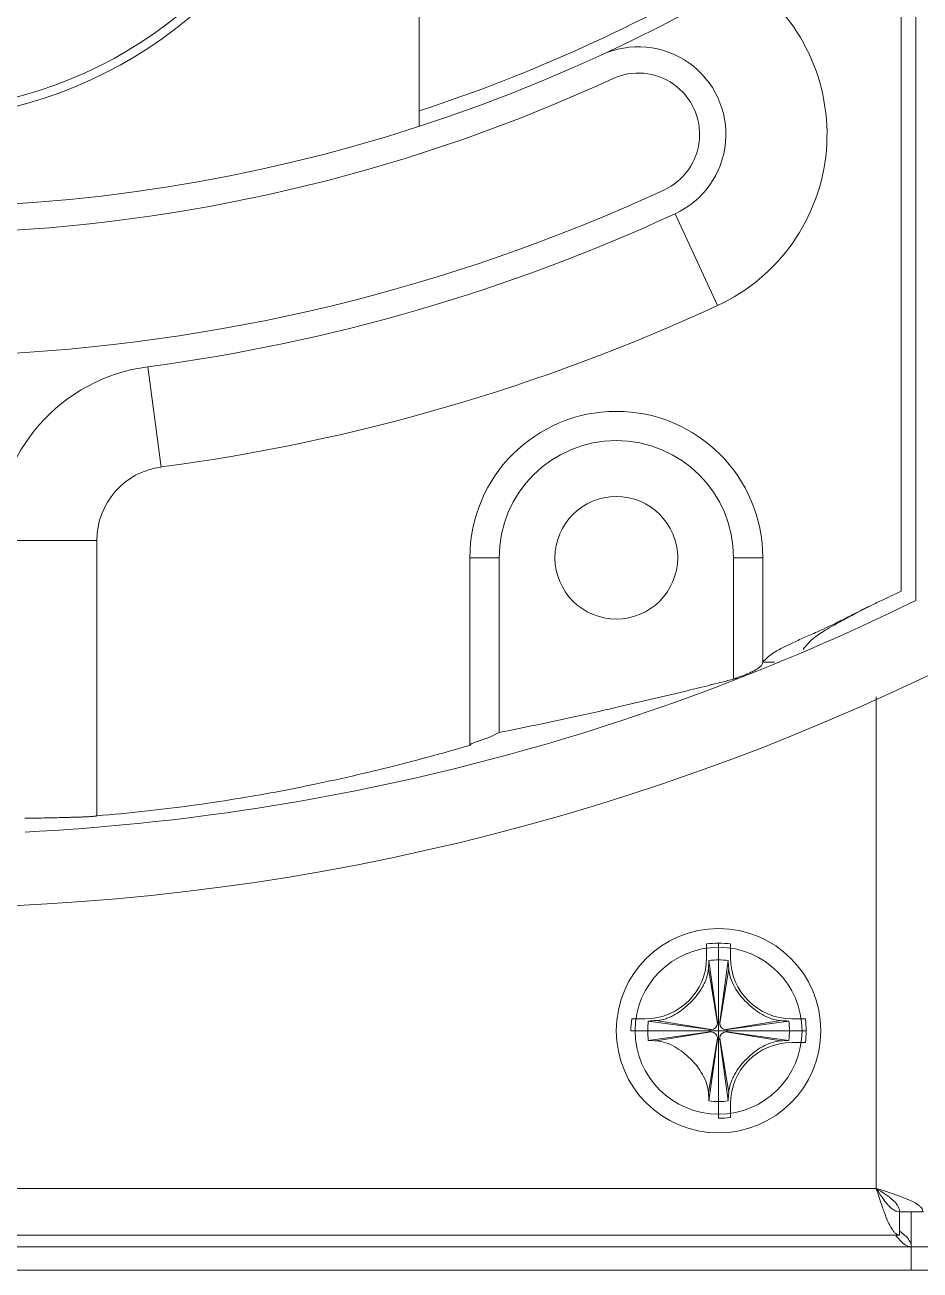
# Model space of a CAD drawing. Header units: millimetres. Extents: x 206 to 1899, y -454 to 296.
# Drawn here: x 1441.796 to 1443.712, y -414.67 to -412.005 of the extents above; entities that cross this region are included whole.
import ezdxf

# ---------------------------------------------------------------- set-up
doc = ezdxf.new("R2010")
doc.units = ezdxf.units.MM
doc.layers.add('细实线', color=7, linetype='Continuous', lineweight=15)

msp = doc.modelspace()

# ---------------------------------------------------------------- linework, layer by layer
at = {"layer": '细实线', "linetype": 'Continuous', "lineweight": 9}
for p, q in [((1443.6711, -413.2173), (1443.6711, -405.6048)), ((1443.7024, -413.2368), (1443.7024, -405.5853)), ((1442.6399, -412.222), (1442.6399, -411.2705)), ((1443.1873, -412.4093), (1443.2782, -412.6058)), ((1442.0594, -412.7366), (1442.0878, -412.9513)), ((1441.9501, -413.1084), (1441.7336, -413.1084)), ((1441.9501, -413.6979), (1441.9501, -413.1084)), ((1442.8109, -413.1455), (1442.7484, -413.1455)), ((1442.7484, -413.5471), (1442.7484, -413.1455)), ((1442.8109, -413.5198), (1442.8109, -413.1455)), ((1443.3126, -413.1455), (1443.3751, -413.1455)), ((1443.3126, -413.1455), (1443.3126, -413.4055)), ((1443.3751, -413.1455), (1443.3751, -413.369)), ((1443.4, -413.369), (1443.3751, -413.369)), ((1443.2883, -413.4116), (1443.2636, -413.4178)), ((1443.2883, -413.4116), (1443.2636, -413.4178)), ((1443.3126, -413.4055), (1443.3209, -413.4035)), ((1443.618, -413.4432), (1443.618, -414.4955)), ((1443.255, -413.9722), (1443.255, -414.0012)), ((1443.2805, -414.3455), (1443.2805, -413.9705)), ((1443.306, -413.9722), (1443.306, -414.0012)), ((1443.2588, -414.0248), (1443.2779, -414.1423)), ((1443.2599, -414.0077), (1443.2779, -414.1394)), ((1443.2805, -414.1392), (1443.2805, -414.0063)), ((1443.3011, -414.0077), (1443.283, -414.1394)), ((1443.3022, -414.0248), (1443.283, -414.1423)), ((1443.1237, -414.1325), (1443.0947, -414.1325)), ((1443.1302, -414.1373), (1443.2619, -414.1554)), ((1443.1473, -414.1363), (1443.2648, -414.1554)), ((1443.4137, -414.1363), (1443.2962, -414.1554)), ((1443.4308, -414.1373), (1443.2991, -414.1554)), ((1443.4372, -414.1325), (1443.4663, -414.1325)), ((1443.093, -414.158), (1443.468, -414.158)), ((1443.2617, -414.158), (1443.1288, -414.158)), ((1443.1302, -414.1786), (1443.2619, -414.1605)), ((1443.1473, -414.1796), (1443.2648, -414.1605)), ((1443.2648, -414.1554), (1443.2619, -414.1554)), ((1443.2619, -414.1554), (1443.2648, -414.1554)), ((1443.2648, -414.1605), (1443.2619, -414.1605)), ((1443.2779, -414.1394), (1443.2779, -414.1423)), ((1443.2779, -414.1394), (1443.2779, -414.1423)), ((1443.283, -414.1394), (1443.283, -414.1423)), ((1443.283, -414.1394), (1443.283, -414.1423)), ((1443.2962, -414.1554), (1443.2991, -414.1554)), ((1443.2962, -414.1554), (1443.2991, -414.1554)), ((1443.2991, -414.1605), (1443.2962, -414.1605)), ((1443.2962, -414.1605), (1443.2991, -414.1605)), ((1443.4137, -414.1796), (1443.2962, -414.1605)), ((1443.4308, -414.1786), (1443.2991, -414.1605)), ((1443.2992, -414.158), (1443.4322, -414.158)), ((1443.2588, -414.2912), (1443.2779, -414.1736)), ((1443.2599, -414.3083), (1443.2779, -414.1765)), ((1443.2779, -414.1765), (1443.2779, -414.1736)), ((1443.2805, -414.3097), (1443.2805, -414.1767)), ((1443.283, -414.1765), (1443.283, -414.1736)), ((1443.283, -414.1765), (1443.283, -414.1736)), ((1443.3022, -414.2912), (1443.283, -414.1736)), ((1443.3011, -414.3083), (1443.283, -414.1765)), ((1443.4372, -414.1835), (1443.4663, -414.1835)), ((1443.306, -414.3437), (1443.306, -414.3147)), ((1443.618, -414.4955), (1429.1867, -414.4955)), ((1443.668, -414.5455), (1443.718, -414.5455)), ((1443.668, -414.5455), (1443.668, -414.5955)), ((1443.693, -414.6205), (1443.693, -414.5455)), ((1429.1367, -414.5955), (1443.668, -414.5955)), ((1429.1117, -414.6205), (1443.693, -414.6205)), ((1443.693, -414.6205), (1443.743, -414.6205)), ((1443.693, -414.6205), (1443.693, -414.6705)), ((1400.2555, -414.6705), (1475.4055, -414.6705))]:
    msp.add_line(p, q, dxfattribs=at)
for centre, radius in [((1443.0617, -413.1455), 0.1313), ((1443.2805, -414.158), 0.2188), ((1443.2805, -414.158), 0.1786)]:
    msp.add_circle(centre, radius, dxfattribs=at)
for centre, radius, start, end in [((1441.5461, -411.2705), 0.9375, 127.9535, 52.0465), ((1441.5461, -411.2705), 0.9187, 129.182, 50.818), ((1441.5461, -408.8607), 3.5347, 233.5586, 306.4414), ((1441.5461, -408.8607), 3.5035, 288.1913, 300.5589), ((1443.1086, -412.2391), 0.404, 294.8205, 55.3762), ((1443.1086, -412.2391), 0.1875, 294.8205, 114.8205), ((1443.1086, -412.2391), 0.1313, 294.8205, 114.8205), ((1441.5461, -408.8607), 3.591, 272.7673, 294.8205), ((1441.5461, -408.8607), 3.8535, 272.3278, 294.8205), ((1441.5461, -408.8607), 3.9097, 277.5436, 294.8205), ((1441.5461, -408.8607), 4.1262, 277.5436, 294.8205), ((1442.1086, -413.1084), 0.375, 97.5436, 180), ((1443.0617, -413.1455), 0.3134, 0, 180), ((1443.0617, -413.1455), 0.2509, 0, 180), ((1442.1086, -413.1084), 0.1585, 97.5436, 180), ((1441.5461, -408.8607), 4.8785, 272.9405, 296.2311), ((1444.0576, -414.1866), 1.0417, 115.0861, 115.4665), ((1441.5461, -408.8607), 5.0347, 242.6574, 297.3426), ((1441.098, -404.7046), 8.9783, 284.12047, 284.28038), ((1440.873, -403.8955), 9.8175, 282.64025, 282.90678), ((1443.2805, -414.158), 0.1875, 82.1836, 97.8164), ((1443.1237, -414.0012), 0.1313, 270, 0), ((1443.4372, -414.0012), 0.1313, 180, 270), ((1445.421, -414.1471), 2.1656, 176.3078, 176.7611), ((1443.2805, -414.158), 0.1517, 82.1836, 97.8164), ((1441.14, -414.1471), 2.1656, 3.2389, 3.6922), ((1443.2805, -414.158), 0.1875, 172.1836, 180), ((1443.2805, -414.158), 0.1517, 172.1836, 187.8164), ((1443.269, -416.2873), 2.1545, 93.2376, 93.6933), ((1443.2913, -416.2985), 2.1656, 86.3078, 86.7612), ((1443.2805, -414.158), 0.1517, 352.1836, 7.8164), ((1443.2805, -414.158), 0.1875, 352.1836, 7.8164), ((1443.2805, -414.158), 0.0188, 172.1881, 179.9955), ((1443.2805, -414.158), 0.0187, 172.1836, 180), ((1443.2805, -414.158), 0.0188, 180.0045, 187.8119), ((1443.2648, -414.1423), 0.0131, 270, 0), ((1443.2648, -414.1423), 0.0131, 270, 0), ((1443.2648, -414.1736), 0.0131, 360, 90), ((1443.2805, -414.158), 0.0188, 82.1881, 97.8119), ((1443.2805, -414.158), 0.0187, 82.1836, 97.8164), ((1443.2962, -414.1423), 0.0131, 180, 270), ((1443.2962, -414.1423), 0.0131, 180, 270), ((1443.2962, -414.1736), 0.0131, 90, 180), ((1443.2962, -414.1736), 0.0131, 90, 180), ((1443.2805, -414.158), 0.0188, 0.0045, 7.8119), ((1443.2805, -414.158), 0.0187, 352.1836, 7.8164), ((1443.2805, -414.158), 0.0188, 352.1881, 359.9955), ((1443.2697, -412.0175), 2.1656, 266.3077, 266.7611), ((1443.2805, -414.158), 0.0188, 262.1881, 277.8119), ((1443.2805, -414.158), 0.0187, 270, 277.8164), ((1443.4372, -414.3147), 0.1313, 90, 180), ((1443.292, -412.0287), 2.1544, 273.2377, 273.6934), ((1445.421, -414.1688), 2.1656, 183.2389, 183.6922), ((1441.14, -414.1688), 2.1656, 356.3078, 356.7611), ((1443.2805, -414.158), 0.1517, 262.1836, 277.8164), ((1443.2805, -414.158), 0.1875, 270, 277.8164), ((1443.5684, -414.7229), 0.1684, 51.8773, 53.7222), ((1443.7954, -414.4958), 0.1684, 216.2778, 218.1235)]:
    msp.add_arc(centre, radius, start, end, dxfattribs=at)
for points, knots in [([(1443.616, -413.2431), (1443.6203, -413.2411), (1443.6387, -413.2326), (1443.6572, -413.2241), (1443.6711, -413.2173)], [0, 0, 0, 0, 0.234263, 1, 1, 1, 1]), ([(1443.3751, -413.369), (1443.3814, -413.3622), (1443.3952, -413.3496), (1443.4197, -413.3369), (1443.4445, -413.325), (1443.466, -413.3153), (1443.4848, -413.3073), (1443.5013, -413.2999), (1443.5194, -413.2913), (1443.5375, -413.2826), (1443.5541, -413.2743), (1443.5702, -413.266), (1443.5886, -413.2564), (1443.6021, -413.2497), (1443.6097, -413.2461)], [0, 0, 0, 0, 0.104688, 0.208176, 0.309388, 0.416398, 0.473503, 0.539982, 0.620036, 0.69998, 0.76646, 0.82968, 0.904851, 1, 1, 1, 1]), ([(1443.4616, -413.3418), (1443.4645, -413.3374), (1443.4712, -413.3295), (1443.4822, -413.3187), (1443.495, -413.3095), (1443.5097, -413.3), (1443.5278, -413.2895), (1443.5503, -413.2773), (1443.5779, -413.2622), (1443.5983, -413.2519), (1443.6096, -413.2463)], [0, 0, 0, 0, 0.088771, 0.174224, 0.259604, 0.35341, 0.469872, 0.613422, 0.786177, 1, 1, 1, 1]), ([(1443.3126, -413.4055), (1443.3135, -413.4048), (1443.3155, -413.4039), (1443.3196, -413.4024), (1443.3247, -413.4007), (1443.3307, -413.3988), (1443.3383, -413.3958), (1443.3469, -413.3919), (1443.3564, -413.3876), (1443.3642, -413.3831), (1443.3701, -413.3786), (1443.3741, -413.3741), (1443.3751, -413.3706), (1443.3751, -413.369)], [0, 0, 0, 0, 0.043756, 0.08754, 0.174215, 0.259404, 0.342442, 0.49955, 0.640198, 0.760833, 0.859427, 0.936847, 1, 1, 1, 1]), ([(1443.2636, -413.4178), (1443.2469, -413.4219), (1443.1811, -413.4381), (1443.1152, -413.4536), (1443.0659, -413.4649)], [0, 0, 0, 0, 0.253195, 1, 1, 1, 1]), ([(1443.0214, -413.475), (1443.0036, -413.479), (1442.9336, -413.4945), (1442.8633, -413.5091), (1442.8109, -413.5198)], [0, 0, 0, 0, 0.253551, 1, 1, 1, 1]), ([(1442.7484, -413.5471), (1442.7484, -413.5463), (1442.7495, -413.5451), (1442.7514, -413.5439), (1442.7546, -413.5423), (1442.7601, -413.5404), (1442.7681, -413.5376), (1442.7777, -413.5343), (1442.7885, -413.5306), (1442.7996, -413.5254), (1442.8071, -413.5217), (1442.8109, -413.5198)], [0, 0, 0, 0, 0.034023, 0.061654, 0.097275, 0.192245, 0.316982, 0.46638, 0.63438, 0.814477, 1, 1, 1, 1]), ([(1441.9501, -413.6979), (1441.9842, -413.6951), (1442.0514, -413.6888), (1442.1503, -413.6767), (1442.2437, -413.6627), (1442.3332, -413.6473), (1442.425, -413.6288), (1442.5251, -413.6067), (1442.6346, -413.5792), (1442.7098, -413.5582), (1442.7484, -413.5471)], [0, 0, 0, 0, 0.125884, 0.249058, 0.367239, 0.473822, 0.583909, 0.712367, 0.851885, 1, 1, 1, 1]), ([(1441.7961, -413.7033), (1441.804, -413.7031), (1441.8196, -413.7029), (1441.8423, -413.7024), (1441.864, -413.702), (1441.8814, -413.7016), (1441.8945, -413.7012), (1441.9038, -413.7009), (1441.9127, -413.7007), (1441.9211, -413.7003), (1441.9278, -413.7), (1441.933, -413.6998), (1441.9367, -413.6996), (1441.9402, -413.6993), (1441.9431, -413.6991), (1441.9453, -413.6989), (1441.947, -413.6987), (1441.9486, -413.6985), (1441.9497, -413.6982), (1441.9501, -413.6979)], [0, 0, 0, 0, 0.153723, 0.301927, 0.443157, 0.576022, 0.638907, 0.69922, 0.756811, 0.81154, 0.863275, 0.887982, 0.911896, 0.935009, 0.957309, 0.968163, 0.978799, 0.989311, 1, 1, 1, 1]), ([(1443.1473, -414.1363), (1443.1542, -414.1359), (1443.1645, -414.1337), (1443.1774, -414.1285), (1443.19, -414.1221), (1443.2047, -414.1122), (1443.2206, -414.0981), (1443.2347, -414.0822), (1443.2446, -414.0674), (1443.251, -414.0549), (1443.2562, -414.042), (1443.2584, -414.0317), (1443.2588, -414.0248)], [0, 0, 0, 0, 0.122867, 0.185103, 0.247698, 0.373566, 0.499998, 0.62643, 0.752299, 0.814896, 0.87713, 1, 1, 1, 1]), ([(1443.3022, -414.0248), (1443.3026, -414.0317), (1443.3056, -414.0454), (1443.3144, -414.0645), (1443.3262, -414.0822), (1443.3404, -414.0981), (1443.3563, -414.1122), (1443.3739, -414.1241), (1443.3931, -414.1329), (1443.4068, -414.1359), (1443.4137, -414.1363)], [0, 0, 0, 0, 0.122892, 0.24762, 0.373529, 0.500002, 0.626475, 0.752383, 0.87711, 1, 1, 1, 1]), ([(1443.2588, -414.2912), (1443.2584, -414.2843), (1443.2554, -414.2705), (1443.2466, -414.2514), (1443.2347, -414.2338), (1443.2206, -414.2178), (1443.2047, -414.2037), (1443.1871, -414.1919), (1443.1679, -414.183), (1443.1542, -414.18), (1443.1473, -414.1796)], [0, 0, 0, 0, 0.122892, 0.24762, 0.373529, 0.500001, 0.626475, 0.752383, 0.87711, 1, 1, 1, 1]), ([(1443.4137, -414.1796), (1443.4068, -414.18), (1443.3965, -414.1823), (1443.3836, -414.1874), (1443.371, -414.1938), (1443.3563, -414.2037), (1443.3404, -414.2178), (1443.3262, -414.2338), (1443.3164, -414.2485), (1443.31, -414.2611), (1443.3048, -414.274), (1443.3026, -414.2843), (1443.3022, -414.2912)], [0, 0, 0, 0, 0.122867, 0.185103, 0.247698, 0.373566, 0.499998, 0.62643, 0.752299, 0.814896, 0.87713, 1, 1, 1, 1]), ([(1443.668, -414.5455), (1443.6659, -414.5455), (1443.6615, -414.5448), (1443.6551, -414.5417), (1443.6489, -414.537), (1443.6402, -414.5281), (1443.6298, -414.5141), (1443.6221, -414.5019), (1443.618, -414.4955)], [0, 0, 0, 0, 0.086489, 0.180415, 0.28672, 0.407302, 0.687401, 1, 1, 1, 1]), ([(1443.668, -414.5455), (1443.668, -414.5434), (1443.6673, -414.5389), (1443.6642, -414.5326), (1443.6595, -414.5263), (1443.6507, -414.5176), (1443.6366, -414.5073), (1443.6244, -414.4996), (1443.618, -414.4955)], [0, 0, 0, 0, 0.086488, 0.180415, 0.28672, 0.407302, 0.6874, 1, 1, 1, 1]), ([(1443.6348, -414.5458), (1443.6333, -414.5418), (1443.6274, -414.5252), (1443.6221, -414.5083), (1443.618, -414.4955)], [0, 0, 0, 0, 0.236022, 1, 1, 1, 1]), ([(1443.6683, -414.5122), (1443.6644, -414.5108), (1443.6477, -414.5049), (1443.6309, -414.4996), (1443.618, -414.4955)], [0, 0, 0, 0, 0.236022, 1, 1, 1, 1]), ([(1443.718, -414.5455), (1443.718, -414.5441), (1443.7173, -414.541), (1443.7145, -414.5368), (1443.7102, -414.5326), (1443.7018, -414.5267), (1443.6877, -414.5197), (1443.6752, -414.5148), (1443.6683, -414.5122)], [0, 0, 0, 0, 0.068214, 0.146508, 0.241305, 0.355434, 0.642631, 1, 1, 1, 1]), ([(1443.668, -414.5955), (1443.6666, -414.5955), (1443.6635, -414.5948), (1443.6593, -414.592), (1443.6552, -414.5877), (1443.6492, -414.5793), (1443.6422, -414.5651), (1443.6373, -414.5527), (1443.6348, -414.5458)], [0, 0, 0, 0, 0.068215, 0.146509, 0.241305, 0.355435, 0.642631, 1, 1, 1, 1]), ([(1443.693, -414.6205), (1443.693, -414.6179), (1443.6916, -414.6109), (1443.6842, -414.6004), (1443.6767, -414.5938), (1443.6723, -414.5904)], [0, 0, 0, 0, 0.203356, 0.557464, 1, 1, 1, 1]), ([(1443.693, -414.6205), (1443.6905, -414.6205), (1443.6834, -414.619), (1443.6729, -414.6117), (1443.6664, -414.6041), (1443.6629, -414.5998)], [0, 0, 0, 0, 0.203359, 0.557467, 1, 1, 1, 1])]:
    msp.add_open_spline(points, degree=3, knots=knots, dxfattribs=at)

doc.saveas('drawing.dxf')
